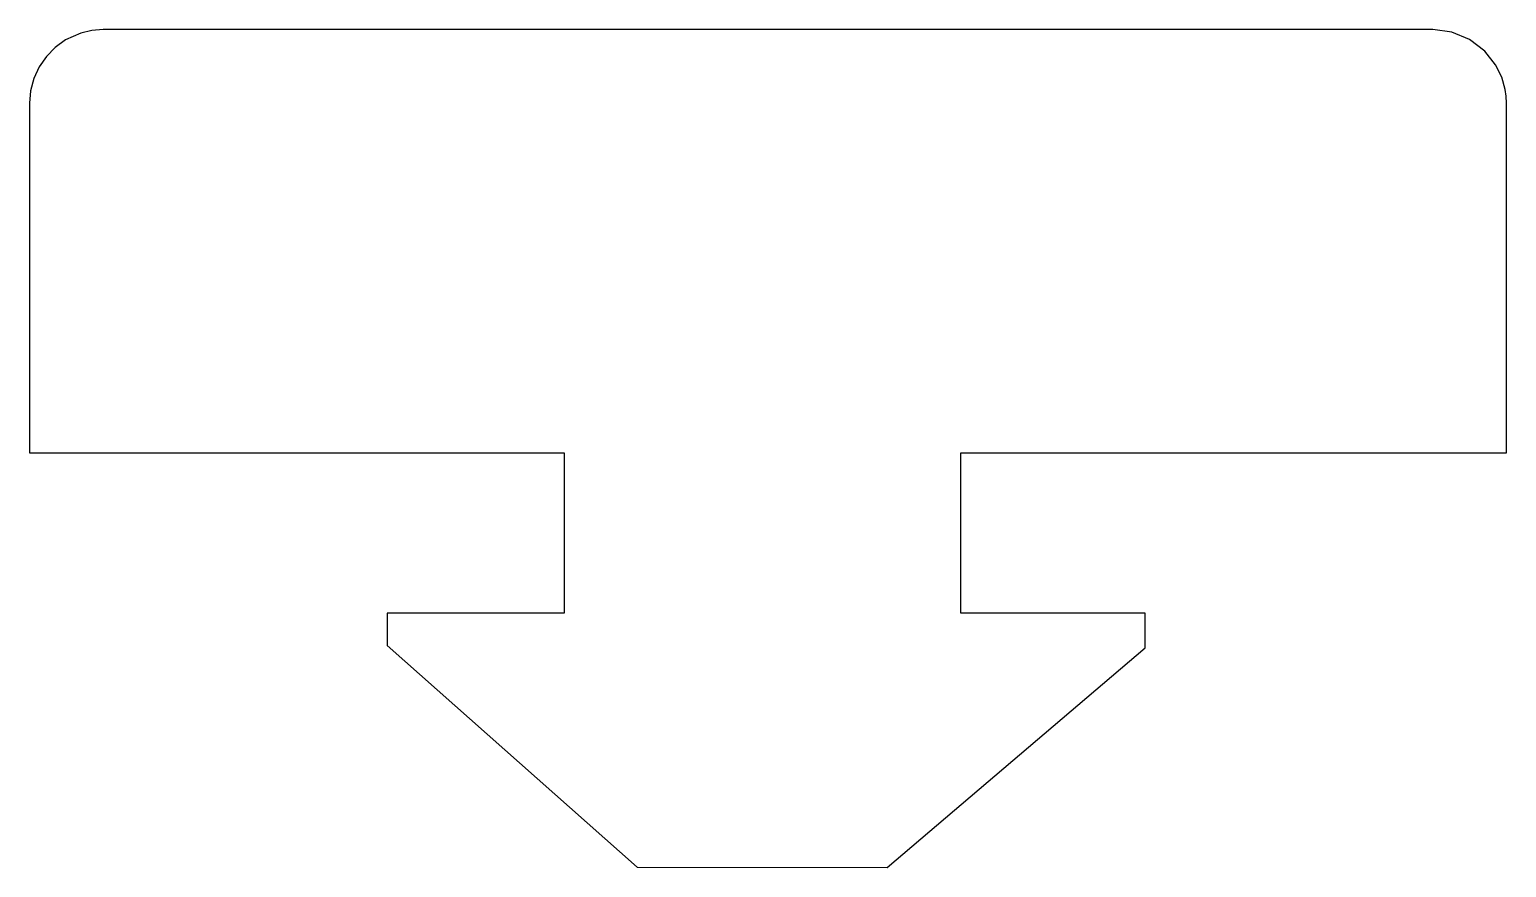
# Model space of a CAD drawing. Header units: metres. Extents: x -5 to 5, y -5.7 to 0.
import ezdxf

# ---------------------------------------------------------------- set-up
doc = ezdxf.new("R2010")
doc.units = ezdxf.units.M

msp = doc.modelspace()

# ---------------------------------------------------------------- linework, layer by layer
for p, q in [((-4.507, 0), (-4.584, -0.006)), ((4.507, 0), (-4.507, 0)), ((4.636, -0.017), (4.507, 0)), ((-4.764, -0.071), (-4.834, -0.121)), ((-4.66, -0.024), (-4.764, -0.071)), ((-4.584, -0.006), (-4.66, -0.024)), ((4.757, -0.067), (4.636, -0.017)), ((4.86, -0.146), (4.757, -0.067)), ((-4.893, -0.183), (-4.942, -0.254)), ((-4.834, -0.121), (-4.893, -0.183)), ((4.933, -0.239), (4.86, -0.146)), ((-4.942, -0.254), (-4.978, -0.332)), ((4.975, -0.324), (4.933, -0.239)), ((-4.978, -0.332), (-5, -0.415)), ((4.998, -0.407), (4.975, -0.324)), ((-5, -0.415), (-5.007, -0.5)), ((-5.007, -0.5), (-5.007, -2.872)), ((5.005, -0.453), (4.998, -0.407)), ((5.007, -0.5), (5.005, -0.453)), ((5.007, -2.872), (5.007, -0.5)), ((-5.007, -2.872), (-1.381, -2.872)), ((-1.381, -2.872), (-1.381, -3.959)), ((1.308, -3.959), (1.308, -2.872)), ((1.308, -2.872), (5.007, -2.872)), ((-1.381, -3.959), (-2.583, -3.959)), ((-2.583, -3.959), (-2.583, -4.179)), ((2.558, -3.959), (1.308, -3.959)), ((2.558, -4.194), (2.558, -3.959)), ((-2.583, -4.179), (-0.887, -5.682)), ((0.807, -5.684), (2.558, -4.194)), ((-0.887, -5.682), (0.807, -5.684))]:
    msp.add_line(p, q)

doc.saveas('drawing.dxf')
